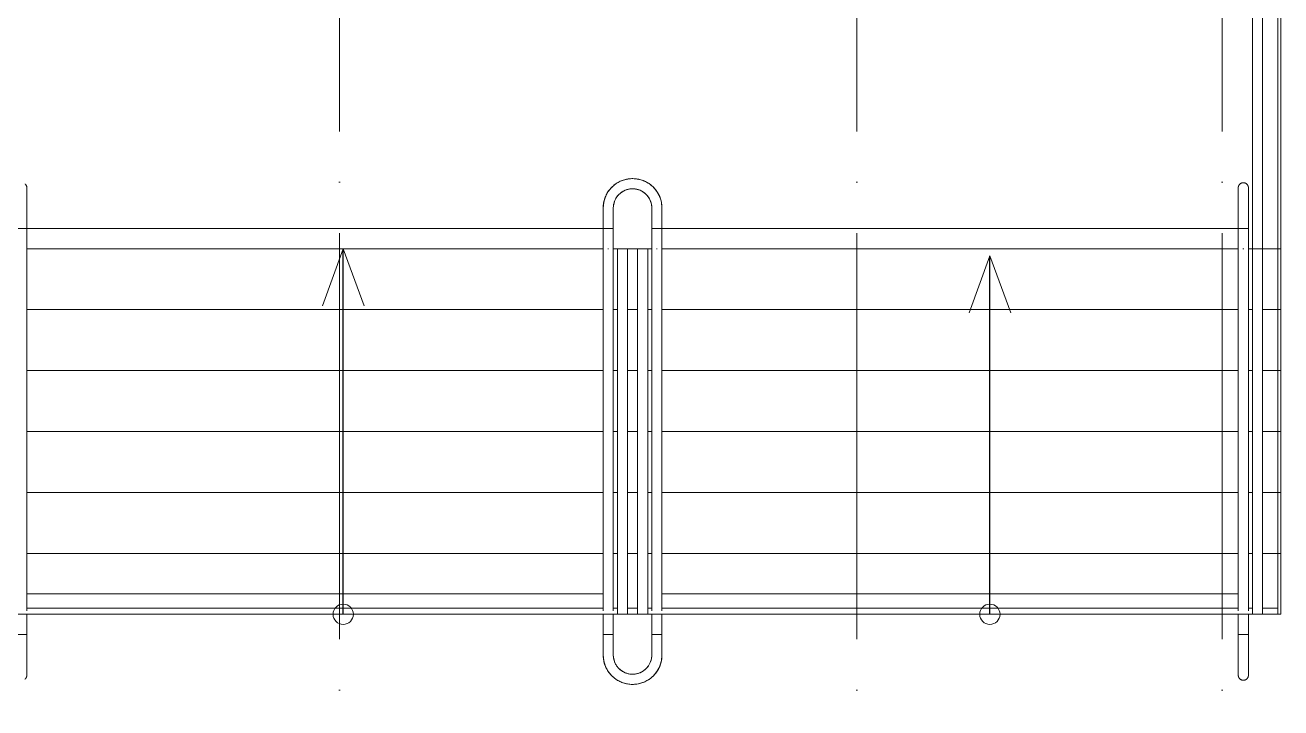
# Model space of a CAD drawing. Header units: millimetres. Extents: x -421858 to 614926, y -468665 to 141641.
# Drawn here: x -34506 to -28318, y -30131 to -26770 of the extents above; entities that cross this region are included whole.
import ezdxf

# ---------------------------------------------------------------- set-up
doc = ezdxf.new("R2010")
doc.units = ezdxf.units.MM
doc.linetypes.add('ADSK_Линия сетки', pattern=[25, 20, -2.5, 0, -2.5])
for name, color, linetype, lineweight in [('Аннотация', 7, 'Continuous', 18), ('Лестницы', 252, 'Continuous', 9), ('Ограждение', 252, 'Continuous', 9), ('Оси', 252, 'Continuous', 9), ('Перекрытие', 252, 'Continuous', 18), ('Стены наружные', 7, 'Continuous', 18)]:
    doc.layers.add(name, color=color, linetype=linetype, lineweight=lineweight)
doc.layers.add('Узлы', color=7, linetype='Continuous')

# ---------------------------------------------------------------- blocks, each defined once
blk = doc.blocks.new('1 этаж')
at = {"layer": 'Аннотация', "color": 251, "lineweight": 20, "true_color": 0x636466}
for p, q in [((-32938.8, -27870.3), (-33041.4, -28152.2)), ((-32938.8, -27870.3), (-32836.2, -28152.2)), ((-29751.8, -27904.7), (-29854.4, -28186.6)), ((-29751.8, -27904.7), (-29649.2, -28186.6))]:
    blk.add_line(p, q, dxfattribs=at)
for centre in [(-32938.8, -29670.3), (-29751.8, -29670.3)]:
    blk.add_circle(centre, 50, dxfattribs=at)
at = {"layer": 'Лестницы', "color": 251, "true_color": 0x636466}
for p, q in [((-28332.8, -27870.3), (-28332.8, -24498.8)), ((-31607.8, -27870.3), (-31587.8, -27870.3)), ((-31607.8, -27870.3), (-31587.8, -27870.3)), ((-31537.8, -27870.3), (-31487.8, -27870.3)), ((-31537.8, -27870.3), (-31487.8, -27870.3)), ((-31437.8, -27870.3), (-31417.8, -27870.3)), ((-31437.8, -27870.3), (-31417.8, -27870.3)), ((-28477.8, -27870.3), (-28457.8, -27870.3)), ((-28477.8, -27870.3), (-28457.8, -27870.3)), ((-28407.8, -27870.3), (-28332.8, -27870.3)), ((-28407.8, -27870.3), (-28332.8, -27870.3)), ((-28332.8, -28170.3), (-28332.8, -27870.3)), ((-34497.8, -28170.3), (-31657.8, -28170.3)), ((-34497.8, -28170.3), (-31657.8, -28170.3)), ((-31607.8, -28170.3), (-31587.8, -28170.3)), ((-31607.8, -28170.3), (-31587.8, -28170.3)), ((-31537.8, -28170.3), (-31487.8, -28170.3)), ((-31537.8, -28170.3), (-31487.8, -28170.3)), ((-31437.8, -28170.3), (-31417.8, -28170.3)), ((-31437.8, -28170.3), (-31417.8, -28170.3)), ((-31367.8, -28170.3), (-28527.8, -28170.3)), ((-31367.8, -28170.3), (-28527.8, -28170.3)), ((-28477.8, -28170.3), (-28457.8, -28170.3)), ((-28477.8, -28170.3), (-28457.8, -28170.3)), ((-28407.8, -28170.3), (-28332.8, -28170.3)), ((-28407.8, -28170.3), (-28332.8, -28170.3)), ((-28332.8, -28470.3), (-28332.8, -28170.3)), ((-34497.8, -28470.3), (-31657.8, -28470.3)), ((-34497.8, -28470.3), (-31657.8, -28470.3)), ((-31607.8, -28470.3), (-31587.8, -28470.3)), ((-31607.8, -28470.3), (-31587.8, -28470.3)), ((-31537.8, -28470.3), (-31487.8, -28470.3)), ((-31537.8, -28470.3), (-31487.8, -28470.3)), ((-31437.8, -28470.3), (-31417.8, -28470.3)), ((-31437.8, -28470.3), (-31417.8, -28470.3)), ((-31367.8, -28470.3), (-28527.8, -28470.3)), ((-31367.8, -28470.3), (-28527.8, -28470.3)), ((-28477.8, -28470.3), (-28457.8, -28470.3)), ((-28477.8, -28470.3), (-28457.8, -28470.3)), ((-28407.8, -28470.3), (-28332.8, -28470.3)), ((-28407.8, -28470.3), (-28332.8, -28470.3)), ((-28332.8, -28770.3), (-28332.8, -28470.3)), ((-34497.8, -28770.3), (-31657.8, -28770.3)), ((-34497.8, -28770.3), (-31657.8, -28770.3)), ((-31607.8, -28770.3), (-31587.8, -28770.3)), ((-31607.8, -28770.3), (-31587.8, -28770.3)), ((-31537.8, -28770.3), (-31487.8, -28770.3)), ((-31537.8, -28770.3), (-31487.8, -28770.3)), ((-31437.8, -28770.3), (-31417.8, -28770.3)), ((-31437.8, -28770.3), (-31417.8, -28770.3)), ((-31367.8, -28770.3), (-28527.8, -28770.3)), ((-31367.8, -28770.3), (-28527.8, -28770.3)), ((-28477.8, -28770.3), (-28457.8, -28770.3)), ((-28477.8, -28770.3), (-28457.8, -28770.3)), ((-28407.8, -28770.3), (-28332.8, -28770.3)), ((-28407.8, -28770.3), (-28332.8, -28770.3)), ((-28332.8, -29070.3), (-28332.8, -28770.3)), ((-34497.8, -29070.3), (-31657.8, -29070.3)), ((-34497.8, -29070.3), (-31657.8, -29070.3)), ((-31607.8, -29070.3), (-31587.8, -29070.3)), ((-31607.8, -29070.3), (-31587.8, -29070.3)), ((-31537.8, -29070.3), (-31487.8, -29070.3)), ((-31537.8, -29070.3), (-31487.8, -29070.3)), ((-31437.8, -29070.3), (-31417.8, -29070.3)), ((-31437.8, -29070.3), (-31417.8, -29070.3)), ((-31367.8, -29070.3), (-28527.8, -29070.3)), ((-31367.8, -29070.3), (-28527.8, -29070.3)), ((-28477.8, -29070.3), (-28457.8, -29070.3)), ((-28477.8, -29070.3), (-28457.8, -29070.3)), ((-28407.8, -29070.3), (-28332.8, -29070.3)), ((-28407.8, -29070.3), (-28332.8, -29070.3)), ((-28332.8, -29370.3), (-28332.8, -29070.3)), ((-34497.8, -29370.3), (-31657.8, -29370.3)), ((-34497.8, -29370.3), (-31657.8, -29370.3)), ((-31607.8, -29370.3), (-31587.8, -29370.3)), ((-31607.8, -29370.3), (-31587.8, -29370.3)), ((-31537.8, -29370.3), (-31487.8, -29370.3)), ((-31537.8, -29370.3), (-31487.8, -29370.3)), ((-31437.8, -29370.3), (-31417.8, -29370.3)), ((-31437.8, -29370.3), (-31417.8, -29370.3)), ((-31367.8, -29370.3), (-28527.8, -29370.3)), ((-31367.8, -29370.3), (-28527.8, -29370.3)), ((-28477.8, -29370.3), (-28457.8, -29370.3)), ((-28477.8, -29370.3), (-28457.8, -29370.3)), ((-28407.8, -29370.3), (-28332.8, -29370.3)), ((-28407.8, -29370.3), (-28332.8, -29370.3)), ((-28332.8, -29640.3), (-28332.8, -29370.3))]:
    blk.add_line(p, q, dxfattribs=at)
at = {"layer": 'Ограждение', "color": 251, "true_color": 0x636466}
for p, q in [((-28457.8, -24763.4), (-28457.8, -27870.3)), ((-28407.8, -27870.3), (-28407.8, -24763.4)), ((-31657.8, -27670.3), (-31657.8, -27770.3)), ((-31657.8, -27670.3), (-31657.8, -27770.3)), ((-31657.8, -27770.3), (-31657.8, -27670.3)), ((-31607.8, -27770.3), (-31607.8, -27670.3)), ((-31607.8, -27770.3), (-31607.8, -27670.3)), ((-31607.8, -27770.3), (-31607.8, -27670.3)), ((-31417.8, -27670.3), (-31417.8, -27770.3)), ((-31417.8, -27670.3), (-31417.8, -27770.3)), ((-31417.8, -27670.3), (-31417.8, -27770.3)), ((-31367.8, -27770.3), (-31367.8, -27670.3)), ((-31367.8, -27770.3), (-31367.8, -27670.3)), ((-31367.8, -27670.3), (-31367.8, -27770.3)), ((-34547.8, -27770.3), (-34497.8, -27770.3)), ((-34497.8, -27864.4), (-34497.8, -27770.3)), ((-34497.8, -27870.3), (-34497.8, -27770.3)), ((-31657.8, -27770.3), (-31657.8, -27864.4)), ((-31657.8, -27770.3), (-31607.8, -27770.3)), ((-31657.8, -27870.3), (-31657.8, -27770.3)), ((-31657.8, -27770.3), (-31607.8, -27770.3)), ((-31630.5, -27770.3), (-31635.1, -27770.3)), ((-31635.1, -27770.3), (-31630.5, -27770.3)), ((-31635.1, -27770.3), (-31630.5, -27770.3)), ((-31607.8, -27864.4), (-31607.8, -27770.3)), ((-31607.8, -27870.3), (-31607.8, -27770.3)), ((-31417.8, -27770.3), (-31417.8, -27864.4)), ((-31417.8, -27770.3), (-31367.8, -27770.3)), ((-31417.8, -27870.3), (-31417.8, -27770.3)), ((-31367.8, -27770.3), (-31417.8, -27770.3)), ((-31390.5, -27770.3), (-31395.1, -27770.3)), ((-31395.1, -27770.3), (-31390.5, -27770.3)), ((-31395.1, -27770.3), (-31390.5, -27770.3)), ((-31367.8, -27864.4), (-31367.8, -27770.3)), ((-31367.8, -27870.3), (-31367.8, -27770.3)), ((-28527.8, -27770.3), (-28527.8, -27864.4)), ((-28527.8, -27770.3), (-28477.8, -27770.3)), ((-28527.8, -27870.3), (-28527.8, -27770.3)), ((-28500.5, -27770.3), (-28505.1, -27770.3)), ((-28505.1, -27770.3), (-28502.8, -27770.3)), ((-28502.8, -27770.3), (-28500.5, -27770.3)), ((-28477.8, -27864.4), (-28477.8, -27770.3)), ((-28477.8, -27870.3), (-28477.8, -27770.3)), ((-34497.8, -29653.8), (-34497.8, -27864.4)), ((-34497.8, -29653.3), (-34497.8, -27870.3)), ((-31657.8, -27864.4), (-31657.8, -29653.8)), ((-31657.8, -29653.3), (-31657.8, -27870.3)), ((-31607.8, -29653.8), (-31607.8, -27864.4)), ((-31607.8, -29653.3), (-31607.8, -27870.3)), ((-31587.8, -27870.3), (-31537.8, -27870.3)), ((-31587.8, -29670.3), (-31587.8, -27870.3)), ((-31537.8, -29670.3), (-31537.8, -27870.3)), ((-31487.8, -27870.3), (-31437.8, -27870.3)), ((-31487.8, -29670.3), (-31487.8, -27870.3)), ((-31437.8, -29670.3), (-31437.8, -27870.3)), ((-31417.8, -27864.4), (-31417.8, -29653.8)), ((-31417.8, -29653.3), (-31417.8, -27870.3)), ((-31367.8, -29653.8), (-31367.8, -27864.4)), ((-31367.8, -29653.3), (-31367.8, -27870.3)), ((-28527.8, -27864.4), (-28527.8, -29653.8)), ((-28527.8, -29653.3), (-28527.8, -27870.3)), ((-28477.8, -29653.8), (-28477.8, -27864.4)), ((-28477.8, -29653.3), (-28477.8, -27870.3)), ((-28457.8, -27870.3), (-28407.8, -27870.3)), ((-28457.8, -29670.3), (-28457.8, -27870.3)), ((-28435.1, -27870.3), (-28430.5, -27870.3)), ((-28407.8, -29670.3), (-28407.8, -27870.3)), ((-34497.8, -29770.3), (-34497.8, -29670.3)), ((-34497.8, -29770.3), (-34497.8, -29670.3)), ((-31657.8, -29670.3), (-31657.8, -29770.3)), ((-31657.8, -29770.3), (-31657.8, -29670.3)), ((-31607.8, -29770.3), (-31607.8, -29670.3)), ((-31607.8, -29770.3), (-31607.8, -29670.3)), ((-31537.8, -29670.3), (-31587.8, -29670.3)), ((-31437.8, -29670.3), (-31487.8, -29670.3)), ((-31417.8, -29670.3), (-31417.8, -29770.3)), ((-31417.8, -29770.3), (-31417.8, -29670.3)), ((-31367.8, -29770.3), (-31367.8, -29670.3)), ((-31367.8, -29770.3), (-31367.8, -29670.3)), ((-28527.8, -29670.3), (-28527.8, -29770.3)), ((-28527.8, -29770.3), (-28527.8, -29670.3)), ((-28477.8, -29770.3), (-28477.8, -29670.3)), ((-28477.8, -29770.3), (-28477.8, -29670.3)), ((-28407.8, -29670.3), (-28457.8, -29670.3)), ((-34547.8, -29770.3), (-34497.8, -29770.3)), ((-31657.8, -29770.3), (-31657.8, -29870.3)), ((-31657.8, -29770.3), (-31657.8, -29870.3)), ((-31607.8, -29770.3), (-31657.8, -29770.3)), ((-31657.8, -29770.3), (-31657.8, -29870.3)), ((-31630.5, -29770.3), (-31635.1, -29770.3)), ((-31630.5, -29770.3), (-31635.1, -29770.3)), ((-31607.8, -29870.3), (-31607.8, -29770.3)), ((-31607.8, -29870.3), (-31607.8, -29770.3)), ((-31607.8, -29770.3), (-31607.8, -29870.3)), ((-31417.8, -29770.3), (-31417.8, -29870.3)), ((-31417.8, -29770.3), (-31417.8, -29870.3)), ((-31417.8, -29770.3), (-31367.8, -29770.3)), ((-31417.8, -29870.3), (-31417.8, -29770.3)), ((-31390.5, -29770.3), (-31395.1, -29770.3)), ((-31390.5, -29770.3), (-31395.1, -29770.3)), ((-31367.8, -29870.3), (-31367.8, -29770.3)), ((-31367.8, -29870.3), (-31367.8, -29770.3)), ((-31367.8, -29870.3), (-31367.8, -29770.3)), ((-28527.8, -29770.3), (-28477.8, -29770.3)), ((-28505.1, -29770.3), (-28500.5, -29770.3)), ((-28502.8, -29770.3), (-28505.1, -29770.3)), ((-28500.5, -29770.3), (-28502.8, -29770.3))]:
    blk.add_line(p, q, dxfattribs=at)
at = {"layer": 'Ограждение', "color": 251, "true_color": 0x636466, "flags": 128}
for points in [[(-31367.8, -27670.3), (-31367.9, -27664.5), (-31368.3, -27658.7), (-31368.8, -27653), (-31369.7, -27647.2), (-31370.7, -27641.5), (-31372, -27635.8), (-31373.4, -27630.2), (-31375.2, -27624.7), (-31377.1, -27619.2), (-31379.2, -27613.8), (-31381.6, -27608.6), (-31384.2, -27603.4), (-31387, -27598.3), (-31389.9, -27593.3), (-31393.1, -27588.4), (-31396.5, -27583.7), (-31400.1, -27579.1), (-31403.8, -27574.7), (-31407.7, -27570.4), (-31411.8, -27566.3), (-31416, -27562.3), (-31420.4, -27558.6), (-31425, -27554.9), (-31429.6, -27551.5), (-31434.5, -27548.3), (-31439.4, -27545.3), (-31444.5, -27542.4), (-31449.6, -27539.8), (-31454.9, -27537.4), (-31460.3, -27535.2), (-31465.7, -27533.2), (-31471.2, -27531.4), (-31476.8, -27529.8), (-31482.5, -27528.5), (-31488.2, -27527.4), (-31493.9, -27526.6), (-31499.7, -27525.9), (-31505.4, -27525.5), (-31511.2, -27525.3), (-31517, -27525.4), (-31522.8, -27525.7), (-31528.6, -27526.2), (-31534.4, -27526.9), (-31540.1, -27527.9), (-31545.7, -27529.1), (-31551.4, -27530.5), (-31556.9, -27532.2), (-31562.4, -27534.1), (-31567.8, -27536.2), (-31573.1, -27538.5), (-31578.4, -27541), (-31583.5, -27543.7), (-31588.5, -27546.6), (-31593.4, -27549.8), (-31598.1, -27553.1), (-31602.8, -27556.6), (-31607.2, -27560.3), (-31611.6, -27564.1), (-31615.7, -27568.2), (-31619.7, -27572.4), (-31623.6, -27576.7), (-31627.2, -27581.2), (-31630.7, -27585.9), (-31634, -27590.7), (-31637.1, -27595.6), (-31639.9, -27600.6), (-31642.6, -27605.7), (-31645.1, -27611), (-31647.4, -27616.3), (-31649.4, -27621.7), (-31651.3, -27627.2), (-31652.9, -27632.8), (-31654.3, -27638.4), (-31655.4, -27644.1), (-31656.4, -27649.8), (-31657.1, -27655.6), (-31657.5, -27661.4), (-31657.8, -27667.2), (-31657.8, -27670.3)], [(-31367.8, -27670.3), (-31367.9, -27664.5), (-31368.3, -27658.7), (-31368.8, -27653), (-31369.7, -27647.2), (-31370.7, -27641.5), (-31372, -27635.8), (-31373.4, -27630.2), (-31375.2, -27624.7), (-31377.1, -27619.2), (-31379.2, -27613.8), (-31381.6, -27608.6), (-31384.2, -27603.4), (-31387, -27598.3), (-31389.9, -27593.3), (-31393.1, -27588.4), (-31396.5, -27583.7), (-31400.1, -27579.1), (-31403.8, -27574.7), (-31407.7, -27570.4), (-31411.8, -27566.3), (-31416, -27562.3), (-31420.4, -27558.6), (-31425, -27554.9), (-31429.6, -27551.5), (-31434.5, -27548.3), (-31439.4, -27545.3), (-31444.5, -27542.4), (-31449.6, -27539.8), (-31454.9, -27537.4), (-31460.3, -27535.2), (-31465.7, -27533.2), (-31471.2, -27531.4), (-31476.8, -27529.8), (-31482.5, -27528.5), (-31488.2, -27527.4), (-31493.9, -27526.6), (-31499.7, -27525.9), (-31505.4, -27525.5), (-31511.2, -27525.3), (-31517, -27525.4), (-31522.8, -27525.7), (-31528.6, -27526.2), (-31534.4, -27526.9), (-31540.1, -27527.9), (-31545.7, -27529.1), (-31551.4, -27530.5), (-31556.9, -27532.2), (-31562.4, -27534.1), (-31567.8, -27536.2), (-31573.1, -27538.5), (-31578.4, -27541), (-31583.5, -27543.7), (-31588.5, -27546.6), (-31593.4, -27549.8), (-31598.1, -27553.1), (-31602.8, -27556.6), (-31607.2, -27560.3), (-31611.6, -27564.1), (-31615.7, -27568.2), (-31619.7, -27572.4), (-31623.6, -27576.7), (-31627.2, -27581.2), (-31630.7, -27585.9), (-31634, -27590.7), (-31637.1, -27595.6), (-31639.9, -27600.6), (-31642.6, -27605.7), (-31645.1, -27611), (-31647.4, -27616.3), (-31649.4, -27621.7), (-31651.3, -27627.2), (-31652.9, -27632.8), (-31654.3, -27638.4), (-31655.4, -27644.1), (-31656.4, -27649.8), (-31657.1, -27655.6), (-31657.5, -27661.4), (-31657.8, -27667.2), (-31657.8, -27670.3)], [(-31367.8, -27670.3), (-31367.9, -27664.5), (-31368.3, -27658.7), (-31368.8, -27653), (-31369.7, -27647.2), (-31370.7, -27641.5), (-31372, -27635.8), (-31373.4, -27630.2), (-31375.2, -27624.7), (-31377.1, -27619.2), (-31379.2, -27613.8), (-31381.6, -27608.6), (-31384.2, -27603.4), (-31387, -27598.3), (-31389.9, -27593.3), (-31393.1, -27588.4), (-31396.5, -27583.7), (-31400.1, -27579.1), (-31403.8, -27574.7), (-31407.7, -27570.4), (-31411.8, -27566.3), (-31416, -27562.3), (-31420.4, -27558.6), (-31425, -27554.9), (-31429.6, -27551.5), (-31434.5, -27548.3), (-31439.4, -27545.3), (-31444.5, -27542.4), (-31449.6, -27539.8), (-31454.9, -27537.4), (-31460.3, -27535.2), (-31465.7, -27533.2), (-31471.2, -27531.4), (-31476.8, -27529.8), (-31482.5, -27528.5), (-31488.2, -27527.4), (-31493.9, -27526.6), (-31499.7, -27525.9), (-31505.4, -27525.5), (-31511.2, -27525.3), (-31517, -27525.4), (-31522.8, -27525.7), (-31528.6, -27526.2), (-31534.4, -27526.9), (-31540.1, -27527.9), (-31545.7, -27529.1), (-31551.4, -27530.5), (-31556.9, -27532.2), (-31562.4, -27534.1), (-31567.8, -27536.2), (-31573.1, -27538.5), (-31578.4, -27541), (-31583.5, -27543.7), (-31588.5, -27546.6), (-31593.4, -27549.8), (-31598.1, -27553.1), (-31602.8, -27556.6), (-31607.2, -27560.3), (-31611.6, -27564.1), (-31615.7, -27568.2), (-31619.7, -27572.4), (-31623.6, -27576.7), (-31627.2, -27581.2), (-31630.7, -27585.9), (-31634, -27590.7), (-31637.1, -27595.6), (-31639.9, -27600.6), (-31642.6, -27605.7), (-31645.1, -27611), (-31647.4, -27616.3), (-31649.4, -27621.7), (-31651.3, -27627.2), (-31652.9, -27632.8), (-31654.3, -27638.4), (-31655.4, -27644.1), (-31656.4, -27649.8), (-31657.1, -27655.6), (-31657.5, -27661.4), (-31657.8, -27667.2), (-31657.8, -27670.3)], [(-31367.8, -27670.3), (-31367.9, -27664.5), (-31368.3, -27658.7), (-31368.8, -27653), (-31369.7, -27647.2), (-31370.7, -27641.5), (-31372, -27635.8), (-31373.4, -27630.2), (-31375.2, -27624.7), (-31377.1, -27619.2), (-31379.2, -27613.8), (-31381.6, -27608.6), (-31384.2, -27603.4), (-31387, -27598.3), (-31389.9, -27593.3), (-31393.1, -27588.4), (-31396.5, -27583.7), (-31400.1, -27579.1), (-31403.8, -27574.7), (-31407.7, -27570.4), (-31411.8, -27566.3), (-31416, -27562.3), (-31420.4, -27558.6), (-31425, -27554.9), (-31429.6, -27551.5), (-31434.5, -27548.3), (-31439.4, -27545.3), (-31444.5, -27542.4), (-31449.6, -27539.8), (-31454.9, -27537.4), (-31460.3, -27535.2), (-31465.7, -27533.2), (-31471.2, -27531.4), (-31476.8, -27529.8), (-31482.5, -27528.5), (-31488.2, -27527.4), (-31493.9, -27526.6), (-31499.7, -27525.9), (-31505.4, -27525.5), (-31511.2, -27525.3), (-31517, -27525.4), (-31522.8, -27525.7), (-31528.6, -27526.2), (-31534.4, -27526.9), (-31540.1, -27527.9), (-31545.7, -27529.1), (-31551.4, -27530.5), (-31556.9, -27532.2), (-31562.4, -27534.1), (-31567.8, -27536.2), (-31573.1, -27538.5), (-31578.4, -27541), (-31583.5, -27543.7), (-31588.5, -27546.6), (-31593.4, -27549.8), (-31598.1, -27553.1), (-31602.8, -27556.6), (-31607.2, -27560.3), (-31611.6, -27564.1), (-31615.7, -27568.2), (-31619.7, -27572.4), (-31623.6, -27576.7), (-31627.2, -27581.2), (-31630.7, -27585.9), (-31634, -27590.7), (-31637.1, -27595.6), (-31639.9, -27600.6), (-31642.6, -27605.7), (-31645.1, -27611), (-31647.4, -27616.3), (-31649.4, -27621.7), (-31651.3, -27627.2), (-31652.9, -27632.8), (-31654.3, -27638.4), (-31655.4, -27644.1), (-31656.4, -27649.8), (-31657.1, -27655.6), (-31657.5, -27661.4), (-31657.8, -27667.2), (-31657.8, -27670.3)], [(-34506.3, -27551.5), (-34505.6, -27552.2), (-34504.9, -27552.9), (-34504.2, -27553.6), (-34503.5, -27554.4), (-34502.9, -27555.2), (-34502.3, -27556), (-34501.8, -27556.8), (-34501.2, -27557.7), (-34500.8, -27558.5), (-34500.3, -27559.4), (-34499.9, -27560.3), (-34499.5, -27561.3), (-34499.2, -27562.2), (-34498.9, -27563.1), (-34498.6, -27564.1), (-34498.4, -27565.1), (-34498.2, -27566.1), (-34498, -27567.1), (-34497.9, -27568), (-34497.8, -27569), (-34497.8, -27570), (-34497.8, -27570.3)], [(-34497.8, -27770.3), (-34497.8, -27762.3), (-34497.8, -27754.3), (-34497.8, -27746.4), (-34497.8, -27738.4), (-34497.8, -27730.6), (-34497.8, -27722.8), (-34497.8, -27715), (-34497.8, -27707.4), (-34497.8, -27699.9), (-34497.8, -27692.4), (-34497.8, -27685.1), (-34497.8, -27678), (-34497.8, -27670.9), (-34497.8, -27664.1), (-34497.8, -27657.4), (-34497.8, -27650.9), (-34497.8, -27644.6), (-34497.8, -27638.4), (-34497.8, -27632.5), (-34497.8, -27626.8), (-34497.8, -27621.4), (-34497.8, -27616.2), (-34497.8, -27611.2), (-34497.8, -27606.5), (-34497.8, -27602), (-34497.8, -27597.8), (-34497.8, -27593.9), (-34497.8, -27590.3), (-34497.8, -27587), (-34497.8, -27583.9), (-34497.8, -27581.2), (-34497.8, -27578.7), (-34497.8, -27576.6), (-34497.8, -27574.7), (-34497.8, -27573.2), (-34497.8, -27572), (-34497.8, -27571.1), (-34497.8, -27570.6), (-34497.8, -27570.3), (-34497.8, -27570.3)], [(-34497.8, -27570.3), (-34497.8, -27570.5), (-34497.8, -27571), (-34497.8, -27571.8), (-34497.8, -27572.9), (-34497.8, -27574.3), (-34497.8, -27576), (-34497.8, -27578.1), (-34497.8, -27580.5), (-34497.8, -27583.1), (-34497.8, -27586.1), (-34497.8, -27589.4), (-34497.8, -27592.9), (-34497.8, -27596.7), (-34497.8, -27600.9), (-34497.8, -27605.2), (-34497.8, -27609.9), (-34497.8, -27614.8), (-34497.8, -27620), (-34497.8, -27625.3), (-34497.8, -27631), (-34497.8, -27636.8), (-34497.8, -27642.9), (-34497.8, -27649.1), (-34497.8, -27655.6), (-34497.8, -27662.3), (-34497.8, -27669.1), (-34497.8, -27676), (-34497.8, -27683.2), (-34497.8, -27690.4), (-34497.8, -27697.8), (-34497.8, -27705.4), (-34497.8, -27713), (-34497.8, -27720.7), (-34497.8, -27728.5), (-34497.8, -27736.3), (-34497.8, -27744.2), (-34497.8, -27752.2), (-34497.8, -27760.2), (-34497.8, -27768.2), (-34497.8, -27770.3)], [(-31607.8, -27670.3), (-31607.7, -27666.5), (-31607.5, -27662.7), (-31607.1, -27658.9), (-31606.6, -27655.2), (-31605.9, -27651.4), (-31605.1, -27647.7), (-31604.1, -27644.1), (-31603, -27640.4), (-31601.7, -27636.8), (-31600.3, -27633.3), (-31598.8, -27629.8), (-31597.1, -27626.4), (-31595.2, -27623.1), (-31593.3, -27619.8), (-31591.2, -27616.7), (-31589, -27613.6), (-31586.7, -27610.6), (-31584.2, -27607.7), (-31581.7, -27604.9), (-31579, -27602.2), (-31576.2, -27599.6), (-31573.3, -27597.1), (-31570.4, -27594.7), (-31567.3, -27592.5), (-31564.1, -27590.4), (-31560.9, -27588.4), (-31557.6, -27586.5), (-31554.2, -27584.8), (-31550.7, -27583.2), (-31547.2, -27581.8), (-31543.7, -27580.5), (-31540, -27579.3), (-31536.4, -27578.3), (-31532.7, -27577.4), (-31528.9, -27576.7), (-31525.2, -27576.1), (-31521.4, -27575.7), (-31517.6, -27575.4), (-31513.8, -27575.3), (-31510, -27575.4), (-31506.2, -27575.5), (-31502.4, -27575.9), (-31498.7, -27576.4), (-31494.9, -27577), (-31491.2, -27577.8), (-31487.5, -27578.7), (-31483.9, -27579.8), (-31480.3, -27581), (-31476.8, -27582.4), (-31473.3, -27583.9), (-31469.8, -27585.6), (-31466.5, -27587.4), (-31463.2, -27589.3), (-31460, -27591.3), (-31456.9, -27593.5), (-31453.9, -27595.8), (-31450.9, -27598.2), (-31448.1, -27600.8), (-31445.4, -27603.4), (-31442.7, -27606.1), (-31440.2, -27609), (-31437.8, -27611.9), (-31435.6, -27615), (-31433.4, -27618.1), (-31431.4, -27621.3), (-31429.5, -27624.6), (-31427.7, -27628), (-31426.1, -27631.4), (-31424.6, -27634.9), (-31423.3, -27638.5), (-31422.1, -27642.1), (-31421, -27645.7), (-31420.1, -27649.4), (-31419.4, -27653.2), (-31418.8, -27656.9), (-31418.3, -27660.7), (-31418, -27664.5), (-31417.8, -27668.3), (-31417.8, -27670.3)], [(-31607.8, -27670.3), (-31607.7, -27666.5), (-31607.5, -27662.7), (-31607.1, -27658.9), (-31606.6, -27655.2), (-31605.9, -27651.4), (-31605.1, -27647.7), (-31604.1, -27644.1), (-31603, -27640.4), (-31601.7, -27636.8), (-31600.3, -27633.3), (-31598.8, -27629.8), (-31597.1, -27626.4), (-31595.2, -27623.1), (-31593.3, -27619.8), (-31591.2, -27616.7), (-31589, -27613.6), (-31586.7, -27610.6), (-31584.2, -27607.7), (-31581.7, -27604.9), (-31579, -27602.2), (-31576.2, -27599.6), (-31573.3, -27597.1), (-31570.4, -27594.7), (-31567.3, -27592.5), (-31564.1, -27590.4), (-31560.9, -27588.4), (-31557.6, -27586.5), (-31554.2, -27584.8), (-31550.7, -27583.2), (-31547.2, -27581.8), (-31543.7, -27580.5), (-31540, -27579.3), (-31536.4, -27578.3), (-31532.7, -27577.4), (-31528.9, -27576.7), (-31525.2, -27576.1), (-31521.4, -27575.7), (-31517.6, -27575.4), (-31513.8, -27575.3), (-31510, -27575.4), (-31506.2, -27575.5), (-31502.4, -27575.9), (-31498.7, -27576.4), (-31494.9, -27577), (-31491.2, -27577.8), (-31487.5, -27578.7), (-31483.9, -27579.8), (-31480.3, -27581), (-31476.8, -27582.4), (-31473.3, -27583.9), (-31469.8, -27585.6), (-31466.5, -27587.4), (-31463.2, -27589.3), (-31460, -27591.3), (-31456.9, -27593.5), (-31453.9, -27595.8), (-31450.9, -27598.2), (-31448.1, -27600.8), (-31445.4, -27603.4), (-31442.7, -27606.1), (-31440.2, -27609), (-31437.8, -27611.9), (-31435.6, -27615), (-31433.4, -27618.1), (-31431.4, -27621.3), (-31429.5, -27624.6), (-31427.7, -27628), (-31426.1, -27631.4), (-31424.6, -27634.9), (-31423.3, -27638.5), (-31422.1, -27642.1), (-31421, -27645.7), (-31420.1, -27649.4), (-31419.4, -27653.2), (-31418.8, -27656.9), (-31418.3, -27660.7), (-31418, -27664.5), (-31417.8, -27668.3), (-31417.8, -27670.3)], [(-28527.8, -27570.3), (-28527.8, -27569.3), (-28527.7, -27568.3), (-28527.6, -27567.3), (-28527.5, -27566.3), (-28527.3, -27565.3), (-28527.1, -27564.4), (-28526.8, -27563.4), (-28526.5, -27562.4), (-28526.2, -27561.5), (-28525.8, -27560.6), (-28525.4, -27559.7), (-28525, -27558.8), (-28524.5, -27557.9), (-28524, -27557), (-28523.4, -27556.2), (-28522.9, -27555.4), (-28522.2, -27554.6), (-28521.6, -27553.8), (-28520.9, -27553.1), (-28520.2, -27552.4), (-28519.5, -27551.7), (-28518.7, -27551), (-28517.9, -27550.4), (-28517.1, -27549.8), (-28516.3, -27549.3), (-28515.5, -27548.8), (-28514.6, -27548.3), (-28513.7, -27547.8), (-28512.8, -27547.4), (-28511.9, -27547), (-28510.9, -27546.7), (-28510, -27546.4), (-28509, -27546.1), (-28508, -27545.9), (-28507.1, -27545.7), (-28506.1, -27545.5), (-28505.1, -27545.4), (-28504.1, -27545.3), (-28503.1, -27545.3), (-28502.8, -27545.3)], [(-28527.8, -27770.3), (-28527.8, -27762.3), (-28527.8, -27754.3), (-28527.8, -27746.4), (-28527.8, -27738.4), (-28527.8, -27730.6), (-28527.8, -27722.8), (-28527.8, -27715), (-28527.8, -27707.4), (-28527.8, -27699.9), (-28527.8, -27692.4), (-28527.8, -27685.1), (-28527.8, -27678), (-28527.8, -27670.9), (-28527.8, -27664.1), (-28527.8, -27657.4), (-28527.8, -27650.9), (-28527.8, -27644.6), (-28527.8, -27638.4), (-28527.8, -27632.5), (-28527.8, -27626.8), (-28527.8, -27621.4), (-28527.8, -27616.2), (-28527.8, -27611.2), (-28527.8, -27606.5), (-28527.8, -27602), (-28527.8, -27597.8), (-28527.8, -27593.9), (-28527.8, -27590.3), (-28527.8, -27587), (-28527.8, -27583.9), (-28527.8, -27581.2), (-28527.8, -27578.7), (-28527.8, -27576.6), (-28527.8, -27574.7), (-28527.8, -27573.2), (-28527.8, -27572), (-28527.8, -27571.1), (-28527.8, -27570.6), (-28527.8, -27570.3), (-28527.8, -27570.3)], [(-28527.8, -27570.3), (-28527.8, -27570.5), (-28527.8, -27571), (-28527.8, -27571.8), (-28527.8, -27572.9), (-28527.8, -27574.3), (-28527.8, -27576), (-28527.8, -27578.1), (-28527.8, -27580.5), (-28527.8, -27583.1), (-28527.8, -27586.1), (-28527.8, -27589.4), (-28527.8, -27592.9), (-28527.8, -27596.7), (-28527.8, -27600.9), (-28527.8, -27605.2), (-28527.8, -27609.9), (-28527.8, -27614.8), (-28527.8, -27620), (-28527.8, -27625.3), (-28527.8, -27631), (-28527.8, -27636.8), (-28527.8, -27642.9), (-28527.8, -27649.1), (-28527.8, -27655.6), (-28527.8, -27662.3), (-28527.8, -27669.1), (-28527.8, -27676), (-28527.8, -27683.2), (-28527.8, -27690.4), (-28527.8, -27697.8), (-28527.8, -27705.4), (-28527.8, -27713), (-28527.8, -27720.7), (-28527.8, -27728.5), (-28527.8, -27736.3), (-28527.8, -27744.2), (-28527.8, -27752.2), (-28527.8, -27760.2), (-28527.8, -27768.2), (-28527.8, -27770.3)], [(-28502.8, -27545.3), (-28501.8, -27545.3), (-28500.8, -27545.4), (-28499.8, -27545.5), (-28498.8, -27545.6), (-28497.8, -27545.8), (-28496.9, -27546), (-28495.9, -27546.3), (-28494.9, -27546.6), (-28494, -27546.9), (-28493.1, -27547.3), (-28492.2, -27547.7), (-28491.3, -27548.1), (-28490.4, -27548.6), (-28489.5, -27549.1), (-28488.7, -27549.7), (-28487.9, -27550.3), (-28487.1, -27550.9), (-28486.3, -27551.5), (-28485.6, -27552.2), (-28484.9, -27552.9), (-28484.2, -27553.6), (-28483.5, -27554.4), (-28482.9, -27555.2), (-28482.3, -27556), (-28481.8, -27556.8), (-28481.2, -27557.7), (-28480.8, -27558.5), (-28480.3, -27559.4), (-28479.9, -27560.3), (-28479.5, -27561.3), (-28479.2, -27562.2), (-28478.9, -27563.1), (-28478.6, -27564.1), (-28478.4, -27565.1), (-28478.2, -27566.1), (-28478, -27567.1), (-28477.9, -27568), (-28477.8, -27569), (-28477.8, -27570), (-28477.8, -27570.3)], [(-28477.8, -27770.3), (-28477.8, -27762.3), (-28477.8, -27754.3), (-28477.8, -27746.4), (-28477.8, -27738.4), (-28477.8, -27730.6), (-28477.8, -27722.8), (-28477.8, -27715), (-28477.8, -27707.4), (-28477.8, -27699.9), (-28477.8, -27692.4), (-28477.8, -27685.1), (-28477.8, -27678), (-28477.8, -27670.9), (-28477.8, -27664.1), (-28477.8, -27657.4), (-28477.8, -27650.9), (-28477.8, -27644.6), (-28477.8, -27638.4), (-28477.8, -27632.5), (-28477.8, -27626.8), (-28477.8, -27621.4), (-28477.8, -27616.2), (-28477.8, -27611.2), (-28477.8, -27606.5), (-28477.8, -27602), (-28477.8, -27597.8), (-28477.8, -27593.9), (-28477.8, -27590.3), (-28477.8, -27587), (-28477.8, -27583.9), (-28477.8, -27581.2), (-28477.8, -27578.7), (-28477.8, -27576.6), (-28477.8, -27574.7), (-28477.8, -27573.2), (-28477.8, -27572), (-28477.8, -27571.1), (-28477.8, -27570.6), (-28477.8, -27570.3), (-28477.8, -27570.3)], [(-28477.8, -27570.3), (-28477.8, -27570.5), (-28477.8, -27571), (-28477.8, -27571.8), (-28477.8, -27572.9), (-28477.8, -27574.3), (-28477.8, -27576), (-28477.8, -27578.1), (-28477.8, -27580.5), (-28477.8, -27583.1), (-28477.8, -27586.1), (-28477.8, -27589.4), (-28477.8, -27592.9), (-28477.8, -27596.7), (-28477.8, -27600.9), (-28477.8, -27605.2), (-28477.8, -27609.9), (-28477.8, -27614.8), (-28477.8, -27620), (-28477.8, -27625.3), (-28477.8, -27631), (-28477.8, -27636.8), (-28477.8, -27642.9), (-28477.8, -27649.1), (-28477.8, -27655.6), (-28477.8, -27662.3), (-28477.8, -27669.1), (-28477.8, -27676), (-28477.8, -27683.2), (-28477.8, -27690.4), (-28477.8, -27697.8), (-28477.8, -27705.4), (-28477.8, -27713), (-28477.8, -27720.7), (-28477.8, -27728.5), (-28477.8, -27736.3), (-28477.8, -27744.2), (-28477.8, -27752.2), (-28477.8, -27760.2), (-28477.8, -27768.2), (-28477.8, -27770.3)], [(-34497.8, -29770.3), (-34497.8, -29778.3), (-34497.8, -29786.3), (-34497.8, -29794.3), (-34497.8, -29802.2), (-34497.8, -29810), (-34497.8, -29817.9), (-34497.8, -29825.6), (-34497.8, -29833.2), (-34497.8, -29840.8), (-34497.8, -29848.2), (-34497.8, -29855.5), (-34497.8, -29862.7), (-34497.8, -29869.7), (-34497.8, -29876.5), (-34497.8, -29883.2), (-34497.8, -29889.8), (-34497.8, -29896.1), (-34497.8, -29902.2), (-34497.8, -29908.1), (-34497.8, -29913.8), (-34497.8, -29919.2), (-34497.8, -29924.5), (-34497.8, -29929.4), (-34497.8, -29934.2), (-34497.8, -29938.6), (-34497.8, -29942.8), (-34497.8, -29946.7), (-34497.8, -29950.3), (-34497.8, -29953.7), (-34497.8, -29956.7), (-34497.8, -29959.5), (-34497.8, -29961.9), (-34497.8, -29964.1), (-34497.8, -29965.9), (-34497.8, -29967.4), (-34497.8, -29968.6), (-34497.8, -29969.5), (-34497.8, -29970.1), (-34497.8, -29970.3), (-34497.8, -29970.3)], [(-34497.8, -29970.3), (-34497.8, -29970.2), (-34497.8, -29969.7), (-34497.8, -29968.9), (-34497.8, -29967.8), (-34497.8, -29966.3), (-34497.8, -29964.6), (-34497.8, -29962.5), (-34497.8, -29960.2), (-34497.8, -29957.5), (-34497.8, -29954.5), (-34497.8, -29951.3), (-34497.8, -29947.7), (-34497.8, -29943.9), (-34497.8, -29939.8), (-34497.8, -29935.4), (-34497.8, -29930.7), (-34497.8, -29925.8), (-34497.8, -29920.7), (-34497.8, -29915.3), (-34497.8, -29909.7), (-34497.8, -29903.8), (-34497.8, -29897.7), (-34497.8, -29891.5), (-34497.8, -29885), (-34497.8, -29878.4), (-34497.8, -29871.6), (-34497.8, -29864.6), (-34497.8, -29857.4), (-34497.8, -29850.2), (-34497.8, -29842.8), (-34497.8, -29835.3), (-34497.8, -29827.7), (-34497.8, -29819.9), (-34497.8, -29812.2), (-34497.8, -29804.3), (-34497.8, -29796.4), (-34497.8, -29788.4), (-34497.8, -29780.5), (-34497.8, -29772.5), (-34497.8, -29770.3)], [(-28527.8, -29770.3), (-28527.8, -29778.3), (-28527.8, -29786.3), (-28527.8, -29794.3), (-28527.8, -29802.2), (-28527.8, -29810), (-28527.8, -29817.9), (-28527.8, -29825.6), (-28527.8, -29833.2), (-28527.8, -29840.8), (-28527.8, -29848.2), (-28527.8, -29855.5), (-28527.8, -29862.7), (-28527.8, -29869.7), (-28527.8, -29876.5), (-28527.8, -29883.2), (-28527.8, -29889.8), (-28527.8, -29896.1), (-28527.8, -29902.2), (-28527.8, -29908.1), (-28527.8, -29913.8), (-28527.8, -29919.2), (-28527.8, -29924.5), (-28527.8, -29929.4), (-28527.8, -29934.2), (-28527.8, -29938.6), (-28527.8, -29942.8), (-28527.8, -29946.7), (-28527.8, -29950.3), (-28527.8, -29953.7), (-28527.8, -29956.7), (-28527.8, -29959.5), (-28527.8, -29961.9), (-28527.8, -29964.1), (-28527.8, -29965.9), (-28527.8, -29967.4), (-28527.8, -29968.6), (-28527.8, -29969.5), (-28527.8, -29970.1), (-28527.8, -29970.3), (-28527.8, -29970.3)], [(-28527.8, -29970.3), (-28527.8, -29970.2), (-28527.8, -29969.7), (-28527.8, -29968.9), (-28527.8, -29967.8), (-28527.8, -29966.3), (-28527.8, -29964.6), (-28527.8, -29962.5), (-28527.8, -29960.2), (-28527.8, -29957.5), (-28527.8, -29954.5), (-28527.8, -29951.3), (-28527.8, -29947.7), (-28527.8, -29943.9), (-28527.8, -29939.8), (-28527.8, -29935.4), (-28527.8, -29930.7), (-28527.8, -29925.8), (-28527.8, -29920.7), (-28527.8, -29915.3), (-28527.8, -29909.7), (-28527.8, -29903.8), (-28527.8, -29897.7), (-28527.8, -29891.5), (-28527.8, -29885), (-28527.8, -29878.4), (-28527.8, -29871.6), (-28527.8, -29864.6), (-28527.8, -29857.4), (-28527.8, -29850.2), (-28527.8, -29842.8), (-28527.8, -29835.3), (-28527.8, -29827.7), (-28527.8, -29819.9), (-28527.8, -29812.2), (-28527.8, -29804.3), (-28527.8, -29796.4), (-28527.8, -29788.4), (-28527.8, -29780.5), (-28527.8, -29772.5), (-28527.8, -29770.3)], [(-28477.8, -29770.3), (-28477.8, -29778.3), (-28477.8, -29786.3), (-28477.8, -29794.3), (-28477.8, -29802.2), (-28477.8, -29810), (-28477.8, -29817.9), (-28477.8, -29825.6), (-28477.8, -29833.2), (-28477.8, -29840.8), (-28477.8, -29848.2), (-28477.8, -29855.5), (-28477.8, -29862.7), (-28477.8, -29869.7), (-28477.8, -29876.5), (-28477.8, -29883.2), (-28477.8, -29889.8), (-28477.8, -29896.1), (-28477.8, -29902.2), (-28477.8, -29908.1), (-28477.8, -29913.8), (-28477.8, -29919.2), (-28477.8, -29924.5), (-28477.8, -29929.4), (-28477.8, -29934.2), (-28477.8, -29938.6), (-28477.8, -29942.8), (-28477.8, -29946.7), (-28477.8, -29950.3), (-28477.8, -29953.7), (-28477.8, -29956.7), (-28477.8, -29959.5), (-28477.8, -29961.9), (-28477.8, -29964.1), (-28477.8, -29965.9), (-28477.8, -29967.4), (-28477.8, -29968.6), (-28477.8, -29969.5), (-28477.8, -29970.1), (-28477.8, -29970.3), (-28477.8, -29970.3)], [(-28477.8, -29970.3), (-28477.8, -29970.2), (-28477.8, -29969.7), (-28477.8, -29968.9), (-28477.8, -29967.8), (-28477.8, -29966.3), (-28477.8, -29964.6), (-28477.8, -29962.5), (-28477.8, -29960.2), (-28477.8, -29957.5), (-28477.8, -29954.5), (-28477.8, -29951.3), (-28477.8, -29947.7), (-28477.8, -29943.9), (-28477.8, -29939.8), (-28477.8, -29935.4), (-28477.8, -29930.7), (-28477.8, -29925.8), (-28477.8, -29920.7), (-28477.8, -29915.3), (-28477.8, -29909.7), (-28477.8, -29903.8), (-28477.8, -29897.7), (-28477.8, -29891.5), (-28477.8, -29885), (-28477.8, -29878.4), (-28477.8, -29871.6), (-28477.8, -29864.6), (-28477.8, -29857.4), (-28477.8, -29850.2), (-28477.8, -29842.8), (-28477.8, -29835.3), (-28477.8, -29827.7), (-28477.8, -29819.9), (-28477.8, -29812.2), (-28477.8, -29804.3), (-28477.8, -29796.4), (-28477.8, -29788.4), (-28477.8, -29780.5), (-28477.8, -29772.5), (-28477.8, -29770.3)], [(-31657.8, -29870.3), (-31657.7, -29876.1), (-31657.3, -29881.9), (-31656.8, -29887.7), (-31655.9, -29893.4), (-31654.9, -29899.1), (-31653.6, -29904.8), (-31652.2, -29910.4), (-31650.4, -29915.9), (-31648.5, -29921.4), (-31646.4, -29926.8), (-31644, -29932.1), (-31641.4, -29937.3), (-31638.6, -29942.4), (-31635.7, -29947.3), (-31632.5, -29952.2), (-31629.1, -29956.9), (-31625.5, -29961.5), (-31621.8, -29965.9), (-31617.9, -29970.2), (-31613.8, -29974.3), (-31609.6, -29978.3), (-31605.2, -29982.1), (-31600.6, -29985.7), (-31596, -29989.1), (-31591.1, -29992.3), (-31586.2, -29995.4), (-31581.1, -29998.2), (-31576, -30000.8), (-31570.7, -30003.2), (-31565.3, -30005.5), (-31559.9, -30007.5), (-31554.4, -30009.2), (-31548.8, -30010.8), (-31543.1, -30012.1), (-31537.4, -30013.2), (-31531.7, -30014.1), (-31525.9, -30014.7), (-31520.2, -30015.1), (-31514.4, -30015.3), (-31508.6, -30015.3), (-31502.8, -30015), (-31497, -30014.4), (-31491.2, -30013.7), (-31485.5, -30012.7), (-31479.9, -30011.5), (-31474.2, -30010.1), (-31468.7, -30008.4), (-31463.2, -30006.6), (-31457.8, -30004.5), (-31452.5, -30002.2), (-31447.2, -29999.6), (-31442.1, -29996.9), (-31437.1, -29994), (-31432.2, -29990.9), (-31427.5, -29987.5), (-31422.8, -29984), (-31418.4, -29980.3), (-31414, -29976.5), (-31409.9, -29972.5), (-31405.9, -29968.3), (-31402, -29963.9), (-31398.4, -29959.4), (-31394.9, -29954.8), (-31391.6, -29950), (-31388.6, -29945.1), (-31385.7, -29940), (-31383, -29934.9), (-31380.5, -29929.6), (-31378.2, -29924.3), (-31376.2, -29918.9), (-31374.3, -29913.4), (-31372.7, -29907.8), (-31371.3, -29902.2), (-31370.2, -29896.5), (-31369.3, -29890.8), (-31368.5, -29885), (-31368.1, -29879.2), (-31367.8, -29873.4), (-31367.8, -29870.3)], [(-31657.8, -29870.3), (-31657.7, -29876.1), (-31657.3, -29881.9), (-31656.8, -29887.7), (-31655.9, -29893.4), (-31654.9, -29899.1), (-31653.6, -29904.8), (-31652.2, -29910.4), (-31650.4, -29915.9), (-31648.5, -29921.4), (-31646.4, -29926.8), (-31644, -29932.1), (-31641.4, -29937.3), (-31638.6, -29942.4), (-31635.7, -29947.3), (-31632.5, -29952.2), (-31629.1, -29956.9), (-31625.5, -29961.5), (-31621.8, -29965.9), (-31617.9, -29970.2), (-31613.8, -29974.3), (-31609.6, -29978.3), (-31605.2, -29982.1), (-31600.6, -29985.7), (-31596, -29989.1), (-31591.1, -29992.3), (-31586.2, -29995.4), (-31581.1, -29998.2), (-31576, -30000.8), (-31570.7, -30003.2), (-31565.3, -30005.5), (-31559.9, -30007.5), (-31554.4, -30009.2), (-31548.8, -30010.8), (-31543.1, -30012.1), (-31537.4, -30013.2), (-31531.7, -30014.1), (-31525.9, -30014.7), (-31520.2, -30015.1), (-31514.4, -30015.3), (-31508.6, -30015.3), (-31502.8, -30015), (-31497, -30014.4), (-31491.2, -30013.7), (-31485.5, -30012.7), (-31479.9, -30011.5), (-31474.2, -30010.1), (-31468.7, -30008.4), (-31463.2, -30006.6), (-31457.8, -30004.5), (-31452.5, -30002.2), (-31447.2, -29999.6), (-31442.1, -29996.9), (-31437.1, -29994), (-31432.2, -29990.9), (-31427.5, -29987.5), (-31422.8, -29984), (-31418.4, -29980.3), (-31414, -29976.5), (-31409.9, -29972.5), (-31405.9, -29968.3), (-31402, -29963.9), (-31398.4, -29959.4), (-31394.9, -29954.8), (-31391.6, -29950), (-31388.6, -29945.1), (-31385.7, -29940), (-31383, -29934.9), (-31380.5, -29929.6), (-31378.2, -29924.3), (-31376.2, -29918.9), (-31374.3, -29913.4), (-31372.7, -29907.8), (-31371.3, -29902.2), (-31370.2, -29896.5), (-31369.3, -29890.8), (-31368.5, -29885), (-31368.1, -29879.2), (-31367.8, -29873.4), (-31367.8, -29870.3)], [(-31657.8, -29870.3), (-31657.7, -29876.1), (-31657.3, -29881.9), (-31656.8, -29887.7), (-31655.9, -29893.4), (-31654.9, -29899.1), (-31653.6, -29904.8), (-31652.2, -29910.4), (-31650.4, -29915.9), (-31648.5, -29921.4), (-31646.4, -29926.8), (-31644, -29932.1), (-31641.4, -29937.3), (-31638.6, -29942.4), (-31635.7, -29947.3), (-31632.5, -29952.2), (-31629.1, -29956.9), (-31625.5, -29961.5), (-31621.8, -29965.9), (-31617.9, -29970.2), (-31613.8, -29974.3), (-31609.6, -29978.3), (-31605.2, -29982.1), (-31600.6, -29985.7), (-31596, -29989.1), (-31591.1, -29992.3), (-31586.2, -29995.4), (-31581.1, -29998.2), (-31576, -30000.8), (-31570.7, -30003.2), (-31565.3, -30005.5), (-31559.9, -30007.5), (-31554.4, -30009.2), (-31548.8, -30010.8), (-31543.1, -30012.1), (-31537.4, -30013.2), (-31531.7, -30014.1), (-31525.9, -30014.7), (-31520.2, -30015.1), (-31514.4, -30015.3), (-31508.6, -30015.3), (-31502.8, -30015), (-31497, -30014.4), (-31491.2, -30013.7), (-31485.5, -30012.7), (-31479.9, -30011.5), (-31474.2, -30010.1), (-31468.7, -30008.4), (-31463.2, -30006.6), (-31457.8, -30004.5), (-31452.5, -30002.2), (-31447.2, -29999.6), (-31442.1, -29996.9), (-31437.1, -29994), (-31432.2, -29990.9), (-31427.5, -29987.5), (-31422.8, -29984), (-31418.4, -29980.3), (-31414, -29976.5), (-31409.9, -29972.5), (-31405.9, -29968.3), (-31402, -29963.9), (-31398.4, -29959.4), (-31394.9, -29954.8), (-31391.6, -29950), (-31388.6, -29945.1), (-31385.7, -29940), (-31383, -29934.9), (-31380.5, -29929.6), (-31378.2, -29924.3), (-31376.2, -29918.9), (-31374.3, -29913.4), (-31372.7, -29907.8), (-31371.3, -29902.2), (-31370.2, -29896.5), (-31369.3, -29890.8), (-31368.5, -29885), (-31368.1, -29879.2), (-31367.8, -29873.4), (-31367.8, -29870.3)], [(-31417.8, -29870.3), (-31417.9, -29874.1), (-31418.1, -29877.9), (-31418.5, -29881.7), (-31419, -29885.4), (-31419.7, -29889.2), (-31420.5, -29892.9), (-31421.5, -29896.6), (-31422.6, -29900.2), (-31423.9, -29903.8), (-31425.3, -29907.3), (-31426.9, -29910.8), (-31428.5, -29914.2), (-31430.4, -29917.5), (-31432.3, -29920.8), (-31434.4, -29924), (-31436.6, -29927), (-31438.9, -29930), (-31441.4, -29933), (-31443.9, -29935.8), (-31446.6, -29938.5), (-31449.4, -29941.1), (-31452.3, -29943.5), (-31455.2, -29945.9), (-31458.3, -29948.1), (-31461.5, -29950.3), (-31464.7, -29952.2), (-31468, -29954.1), (-31471.4, -29955.8), (-31474.9, -29957.4), (-31478.4, -29958.9), (-31481.9, -29960.2), (-31485.6, -29961.3), (-31489.2, -29962.3), (-31492.9, -29963.2), (-31496.7, -29963.9), (-31500.4, -29964.5), (-31504.2, -29964.9), (-31508, -29965.2), (-31511.8, -29965.3), (-31515.6, -29965.3), (-31519.4, -29965.1), (-31523.2, -29964.7), (-31526.9, -29964.3), (-31530.7, -29963.6), (-31534.4, -29962.8), (-31538.1, -29961.9), (-31541.7, -29960.8), (-31545.3, -29959.6), (-31548.8, -29958.2), (-31552.3, -29956.7), (-31555.8, -29955), (-31559.1, -29953.3), (-31562.4, -29951.3), (-31565.6, -29949.3), (-31568.7, -29947.1), (-31571.7, -29944.8), (-31574.7, -29942.4), (-31577.5, -29939.9), (-31580.2, -29937.2), (-31582.9, -29934.5), (-31585.4, -29931.6), (-31587.8, -29928.7), (-31590, -29925.6), (-31592.2, -29922.5), (-31594.2, -29919.3), (-31596.1, -29916), (-31597.9, -29912.6), (-31599.5, -29909.2), (-31601, -29905.7), (-31602.3, -29902.1), (-31603.5, -29898.5), (-31604.6, -29894.9), (-31605.5, -29891.2), (-31606.2, -29887.5), (-31606.9, -29883.7), (-31607.3, -29879.9), (-31607.6, -29876.2), (-31607.8, -29872.4), (-31607.8, -29870.3)], [(-31417.8, -29870.3), (-31417.9, -29874.1), (-31418.1, -29877.9), (-31418.5, -29881.7), (-31419, -29885.4), (-31419.7, -29889.2), (-31420.5, -29892.9), (-31421.5, -29896.6), (-31422.6, -29900.2), (-31423.9, -29903.8), (-31425.3, -29907.3), (-31426.9, -29910.8), (-31428.5, -29914.2), (-31430.4, -29917.5), (-31432.3, -29920.8), (-31434.4, -29924), (-31436.6, -29927), (-31438.9, -29930), (-31441.4, -29933), (-31443.9, -29935.8), (-31446.6, -29938.5), (-31449.4, -29941.1), (-31452.3, -29943.5), (-31455.2, -29945.9), (-31458.3, -29948.1), (-31461.5, -29950.3), (-31464.7, -29952.2), (-31468, -29954.1), (-31471.4, -29955.8), (-31474.9, -29957.4), (-31478.4, -29958.9), (-31481.9, -29960.2), (-31485.6, -29961.3), (-31489.2, -29962.3), (-31492.9, -29963.2), (-31496.7, -29963.9), (-31500.4, -29964.5), (-31504.2, -29964.9), (-31508, -29965.2), (-31511.8, -29965.3), (-31515.6, -29965.3), (-31519.4, -29965.1), (-31523.2, -29964.7), (-31526.9, -29964.3), (-31530.7, -29963.6), (-31534.4, -29962.8), (-31538.1, -29961.9), (-31541.7, -29960.8), (-31545.3, -29959.6), (-31548.8, -29958.2), (-31552.3, -29956.7), (-31555.8, -29955), (-31559.1, -29953.3), (-31562.4, -29951.3), (-31565.6, -29949.3), (-31568.7, -29947.1), (-31571.7, -29944.8), (-31574.7, -29942.4), (-31577.5, -29939.9), (-31580.2, -29937.2), (-31582.9, -29934.5), (-31585.4, -29931.6), (-31587.8, -29928.7), (-31590, -29925.6), (-31592.2, -29922.5), (-31594.2, -29919.3), (-31596.1, -29916), (-31597.9, -29912.6), (-31599.5, -29909.2), (-31601, -29905.7), (-31602.3, -29902.1), (-31603.5, -29898.5), (-31604.6, -29894.9), (-31605.5, -29891.2), (-31606.2, -29887.5), (-31606.9, -29883.7), (-31607.3, -29879.9), (-31607.6, -29876.2), (-31607.8, -29872.4), (-31607.8, -29870.3)], [(-34497.8, -29970.3), (-34497.8, -29971.3), (-34497.9, -29972.3), (-34498, -29973.3), (-34498.1, -29974.3), (-34498.3, -29975.3), (-34498.5, -29976.3), (-34498.8, -29977.2), (-34499.1, -29978.2), (-34499.4, -29979.1), (-34499.8, -29980), (-34500.2, -29981), (-34500.6, -29981.9), (-34501.1, -29982.7), (-34501.6, -29983.6), (-34502.2, -29984.4), (-34502.7, -29985.2), (-34503.4, -29986), (-34504, -29986.8), (-34504.7, -29987.5), (-34505.4, -29988.2), (-34506.1, -29988.9), (-34506.9, -29989.6)], [(-28502.8, -29995.3), (-28503.8, -29995.3), (-28504.8, -29995.2), (-28505.8, -29995.1), (-28506.8, -29995), (-28507.8, -29994.8), (-28508.7, -29994.6), (-28509.7, -29994.3), (-28510.7, -29994), (-28511.6, -29993.7), (-28512.5, -29993.3), (-28513.5, -29992.9), (-28514.3, -29992.5), (-28515.2, -29992), (-28516.1, -29991.5), (-28516.9, -29990.9), (-28517.7, -29990.4), (-28518.5, -29989.8), (-28519.3, -29989.1), (-28520, -29988.4), (-28520.7, -29987.7), (-28521.4, -29987), (-28522.1, -29986.2), (-28522.7, -29985.5), (-28523.3, -29984.7), (-28523.8, -29983.8), (-28524.4, -29983), (-28524.9, -29982.1), (-28525.3, -29981.2), (-28525.7, -29980.3), (-28526.1, -29979.4), (-28526.4, -29978.4), (-28526.8, -29977.5), (-28527, -29976.5), (-28527.2, -29975.5), (-28527.4, -29974.6), (-28527.6, -29973.6), (-28527.7, -29972.6), (-28527.8, -29971.6), (-28527.8, -29970.6), (-28527.8, -29970.3)], [(-28477.8, -29970.3), (-28477.8, -29971.3), (-28477.9, -29972.3), (-28478, -29973.3), (-28478.1, -29974.3), (-28478.3, -29975.3), (-28478.5, -29976.3), (-28478.8, -29977.2), (-28479.1, -29978.2), (-28479.4, -29979.1), (-28479.8, -29980), (-28480.2, -29981), (-28480.6, -29981.9), (-28481.1, -29982.7), (-28481.6, -29983.6), (-28482.2, -29984.4), (-28482.7, -29985.2), (-28483.4, -29986), (-28484, -29986.8), (-28484.7, -29987.5), (-28485.4, -29988.2), (-28486.1, -29988.9), (-28486.9, -29989.6), (-28487.7, -29990.2), (-28488.5, -29990.8), (-28489.3, -29991.3), (-28490.1, -29991.9), (-28491, -29992.4), (-28491.9, -29992.8), (-28492.8, -29993.2), (-28493.7, -29993.6), (-28494.7, -29994), (-28495.6, -29994.3), (-28496.6, -29994.5), (-28497.6, -29994.8), (-28498.6, -29994.9), (-28499.5, -29995.1), (-28500.5, -29995.2), (-28501.5, -29995.3), (-28502.5, -29995.3), (-28502.8, -29995.3)]]:
    blk.add_lwpolyline(points, dxfattribs=at)
at = {"layer": 'Ограждение', "color": 251, "true_color": 0x636466}
for centre, radius, start, end in [((-31512.8, -27670.3), 145, 0, 180), ((-31512.8, -27670.3), 145, 99.23892, 102.56925), ((-31512.8, -27670.3), 145, 77.43075, 80.76108), ((-31512.8, -27670.3), 145, 136.98587, 142.41698), ((-31512.8, -27670.3), 95, 0, 180), ((-31512.8, -27670.3), 145, 118.48362, 121.52746), ((-31512.8, -27670.3), 95, 115.95492, 128.96846), ((-31512.8, -27670.3), 95, 94.49059, 107.10185), ((-31512.8, -27670.3), 95, 72.89815, 85.50941), ((-31512.8, -27670.3), 95, 51.03154, 64.04508), ((-31512.8, -27670.3), 145, 58.24982, 61.63507), ((-31512.8, -27670.3), 145, 37.58302, 43.01413), ((-31512.8, -27670.3), 145, 157.11418, 161.43312), ((-31512.8, -27670.3), 95, 158.69068, 180), ((-31512.8, -27670.3), 95, 137.34656, 151.6481), ((-31512.8, -27670.3), 95, 28.3519, 42.43186), ((-31512.8, -27670.3), 95, 0, 21.14874), ((-31512.8, -27670.3), 145, 18.56688, 22.88582), ((-31512.8, -29870.3), 145, 180, 0), ((-31512.8, -29870.3), 95, 180, 0)]:
    blk.add_arc(centre, radius, start, end, dxfattribs=at)
for points in [[(-31630.7, -27870.3), (-31631.4, -27870.3), (-31632.8, -27870.3), (-31634.2, -27870.3), (-31634.9, -27870.3)], [(-31390.7, -27870.3), (-31391.4, -27870.3), (-31392.8, -27870.3), (-31394.2, -27870.3), (-31394.9, -27870.3)], [(-28500.7, -27870.3), (-28501.4, -27870.3), (-28502.8, -27870.3), (-28504.2, -27870.3), (-28504.9, -27870.3)]]:
    blk.add_open_spline(points, degree=3, dxfattribs=at)
at = {"layer": 'Оси', "color": 251, "linetype": 'ADSK_Линия сетки', "ltscale": 100, "true_color": 0x636466}
for p, q in [((-32957.8, 32208.9), (-32957.8, -33767.9)), ((-30407.8, 32208.9), (-30407.8, -33767.9)), ((-28607.8, 32208.9), (-28607.8, -33767.9))]:
    blk.add_line(p, q, dxfattribs=at)
at = {"layer": 'Перекрытие', "color": 251, "ltscale": 100, "true_color": 0x636466}
for p, q in [((-31657.8, -27770.3), (-34497.8, -27770.3)), ((-28527.8, -27770.3), (-31367.8, -27770.3)), ((-34497.8, -27870.3), (-31657.8, -27870.3)), ((-31367.8, -27870.3), (-28527.8, -27870.3)), ((-31657.8, -29570.3), (-34497.8, -29570.3)), ((-28527.8, -29570.3), (-31367.8, -29570.3))]:
    blk.add_line(p, q, dxfattribs=at)
at = {"layer": 'Стены наружные', "color": 251, "true_color": 0x636466}
for p, q in [((-28332.8, -29670.3), (-28332.8, -24498.8)), ((-28317.8, -24498.8), (-28317.8, -29670.3)), ((-28332.8, -27870.3), (-28317.8, -27870.3)), ((-28317.8, -28170.3), (-28332.8, -28170.3)), ((-28317.8, -28470.3), (-28332.8, -28470.3)), ((-28317.8, -28770.3), (-28332.8, -28770.3)), ((-28317.8, -29070.3), (-28332.8, -29070.3)), ((-28317.8, -29370.3), (-28332.8, -29370.3)), ((-34497.8, -29640.3), (-31657.8, -29640.3)), ((-31607.8, -29640.3), (-31587.8, -29640.3)), ((-31537.8, -29640.3), (-31487.8, -29640.3)), ((-31437.8, -29640.3), (-31417.8, -29640.3)), ((-31367.8, -29640.3), (-28527.8, -29640.3)), ((-28477.8, -29640.3), (-28457.8, -29640.3)), ((-28407.8, -29640.3), (-28332.8, -29640.3)), ((-31587.8, -29670.3), (-34567.8, -29670.3)), ((-31487.8, -29670.3), (-31537.8, -29670.3)), ((-28457.8, -29670.3), (-31437.8, -29670.3)), ((-28317.8, -29670.3), (-28407.8, -29670.3))]:
    blk.add_line(p, q, dxfattribs=at)
at = {"layer": 'Узлы', "color": 251, "true_color": 0x636466}
for p, q in [((-32938.8, -29670.3), (-32938.8, -27870.3)), ((-29751.8, -29670.3), (-29751.8, -27904.7))]:
    blk.add_line(p, q, dxfattribs=at)

msp = doc.modelspace()

# ---------------------------------------------------------------- block references
msp.add_blockref('1 этаж', (0, 0))

doc.saveas('drawing.dxf')
